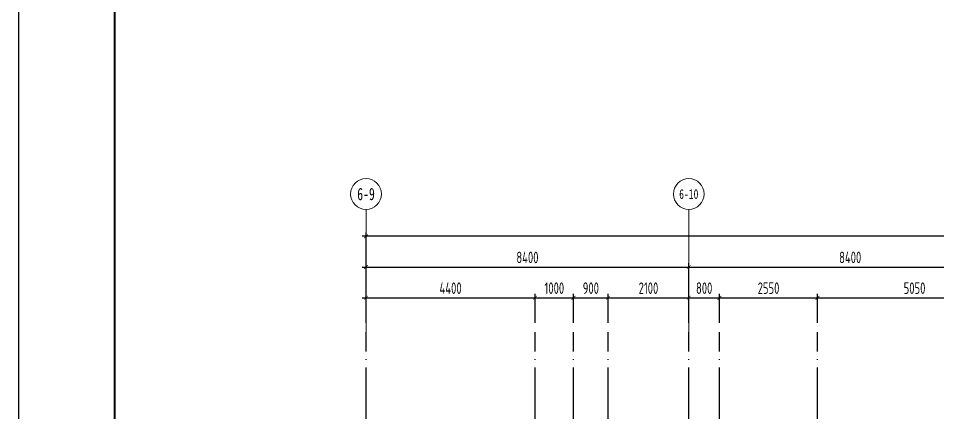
# Model space of a CAD drawing. Header units: millimetres. Extents: x -202076 to 1082610, y -439651 to 179350.
# Drawn here: x 332550 to 356473, y -389680 to -379417 of the extents above; entities that cross this region are included whole.
import ezdxf
from ezdxf.enums import TextEntityAlignment as Align

# ---------------------------------------------------------------- set-up
doc = ezdxf.new("R2010")
doc.units = ezdxf.units.MM
doc.header["$LTSCALE"] = 1000
doc.linetypes.add('DOTE', pattern=[2.42, 2, -0.2, 0.02, -0.2])
for name, color, linetype in [('02-TEXT_轴号', 7, 'Continuous'), ('A_AXIS-轴线', 36, 'DOTE'), ('AXIS_TEXT', 7, 'Continuous')]:
    doc.layers.add(name, color=color, linetype=linetype)
doc.layers.add('DIM', color=3, linetype='Continuous', lineweight=0)
doc.styles.add('_TCH_AXIS', font='STXIHEI.TTF', dxfattribs={"width": 0.75})
doc.styles.add('COMPLEX', font='COMPLEX')
doc.styles.add('TSSD_Dimension', font='tssdeng.shx', dxfattribs={"width": 0.7, "bigfont": 'hztxt.shx'})
doc.dimstyles.new('TSSD_100_100', dxfattribs={"dimtxt": 300, "dimasz": 100, "dimexe": 100, "dimexo": 250, "dimgap": 100, "dimtad": 1, "dimdec": 0, "dimzin": 0, "dimdsep": 46, "dimtxsty": 'TSSD_Dimension', "dimblk": 'ARCHTICK', "dimcen": 0, "dimdle": 100, "dimclrt": 7, "dimadec": 0, "dimazin": 0, "dimtfac": 1, "dimtdec": 0, "dimtix": 1, "dimtmove": 2, "dimatfit": 3, "dimfxl": 1, "dimtolj": 1, "dimtzin": 0, "dimarcsym": 0})

# ---------------------------------------------------------------- blocks, each defined once
blk = doc.blocks.new('图框-A1')
for points, const_width in [([(0, 0), (841, 0), (841, 594), (0, 594)], 0.05), ([(766, 584), (25, 584), (25, 10), (766, 10)], 0.5)]:
    blk.add_lwpolyline(points, close=True, dxfattribs=dict(const_width=const_width))
at = {"const_width": 0.05}
blk.add_lwpolyline([(0, 297), (2, 297)], dxfattribs=at)
blk = doc.blocks.new('_AXISO')
blk.add_circle((0, 0), 0.5)
at = {"layer": 'AXIS_TEXT', "style": 'COMPLEX', "width": 1.041667}
blk.add_attdef('A', text='', height=0.56, dxfattribs=at).set_placement((-0.25, -0.28), (0.25, -0.28), align=Align.FIT)
blk = doc.blocks.new('_ARCHTICK')
at = {"color": 0, "linetype": 'ByBlock', "const_width": 0.15}
blk.add_lwpolyline([(-0.5, -0.5), (0.5, 0.5)], dxfattribs=at)
blk = doc.blocks.new('*D2579')
at = {"layer": 'Defpoints', "color": 0, "transparency": 16777216}
for p in [(349998, -385890), (341598, -387590), (349998, -387590)]:
    blk.add_point(p, dxfattribs=at)
at = {"layer": 'DIM', "color": 0, "lineweight": -2, "transparency": 16777216}
for p, q in [((341598, -387340), (341598, -385790)), ((349998, -387340), (349998, -385790)), ((341498, -385890), (350098, -385890))]:
    blk.add_line(p, q, dxfattribs=at)
at = {"layer": 'DIM', "color": 0, "lineweight": -2, "transparency": 16777216, "xscale": 100, "yscale": 100, "zscale": 100, "rotation": 180}
blk.add_blockref('_ARCHTICK', (341598, -385890), dxfattribs=at)
at = {"layer": 'DIM', "color": 0, "lineweight": -2, "transparency": 16777216, "xscale": 100, "yscale": 100, "zscale": 100}
blk.add_blockref('_ARCHTICK', (349998, -385890), dxfattribs=at)
at = {"layer": 'DIM', "color": 7, "transparency": 16777216, "insert": (345798, -385640), "char_height": 300, "attachment_point": 5, "style": 'TSSD_Dimension'}
blk.add_mtext('\\A1;8400', dxfattribs=at)
blk = doc.blocks.new('*D2580')
at = {"layer": 'Defpoints', "color": 0, "transparency": 16777216}
for p in [(358398, -385890), (349998, -387590), (358398, -387590)]:
    blk.add_point(p, dxfattribs=at)
at = {"layer": 'DIM', "color": 0, "lineweight": -2, "transparency": 16777216}
for p, q in [((349998, -387340), (349998, -385790)), ((358398, -387340), (358398, -385790)), ((349898, -385890), (358498, -385890))]:
    blk.add_line(p, q, dxfattribs=at)
at = {"layer": 'DIM', "color": 0, "lineweight": -2, "transparency": 16777216, "xscale": 100, "yscale": 100, "zscale": 100, "rotation": 180}
blk.add_blockref('_ARCHTICK', (349998, -385890), dxfattribs=at)
at = {"layer": 'DIM', "color": 0, "lineweight": -2, "transparency": 16777216, "xscale": 100, "yscale": 100, "zscale": 100}
blk.add_blockref('_ARCHTICK', (358398, -385890), dxfattribs=at)
at = {"layer": 'DIM', "color": 7, "transparency": 16777216, "insert": (354198, -385640), "char_height": 300, "attachment_point": 5, "style": 'TSSD_Dimension'}
blk.add_mtext('\\A1;8400', dxfattribs=at)
blk = doc.blocks.new('*D2582')
at = {"layer": 'Defpoints', "color": 0, "transparency": 16777216}
for p in [(346998, -386690), (345998, -387590), (346998, -387590)]:
    blk.add_point(p, dxfattribs=at)
at = {"layer": 'DIM', "color": 0, "lineweight": -2, "transparency": 16777216}
for p, q in [((345998, -387340), (345998, -386590)), ((346998, -387340), (346998, -386590)), ((345898, -386690), (347098, -386690))]:
    blk.add_line(p, q, dxfattribs=at)
at = {"layer": 'DIM', "color": 0, "lineweight": -2, "transparency": 16777216, "xscale": 100, "yscale": 100, "zscale": 100, "rotation": 180}
blk.add_blockref('_ARCHTICK', (345998, -386690), dxfattribs=at)
at = {"layer": 'DIM', "color": 0, "lineweight": -2, "transparency": 16777216, "xscale": 100, "yscale": 100, "zscale": 100}
blk.add_blockref('_ARCHTICK', (346998, -386690), dxfattribs=at)
at = {"layer": 'DIM', "color": 7, "transparency": 16777216, "insert": (346498, -386440), "char_height": 300, "attachment_point": 5, "style": 'TSSD_Dimension'}
blk.add_mtext('\\A1;1000', dxfattribs=at)
blk = doc.blocks.new('*D2583')
at = {"layer": 'Defpoints', "color": 0, "transparency": 16777216}
for p in [(347898, -386690), (346998, -387590), (347898, -387590)]:
    blk.add_point(p, dxfattribs=at)
at = {"layer": 'DIM', "color": 0, "lineweight": -2, "transparency": 16777216}
for p, q in [((346998, -387340), (346998, -386590)), ((347898, -387340), (347898, -386590)), ((346898, -386690), (347998, -386690))]:
    blk.add_line(p, q, dxfattribs=at)
at = {"layer": 'DIM', "color": 0, "lineweight": -2, "transparency": 16777216, "xscale": 100, "yscale": 100, "zscale": 100, "rotation": 180}
blk.add_blockref('_ARCHTICK', (346998, -386690), dxfattribs=at)
at = {"layer": 'DIM', "color": 0, "lineweight": -2, "transparency": 16777216, "xscale": 100, "yscale": 100, "zscale": 100}
blk.add_blockref('_ARCHTICK', (347898, -386690), dxfattribs=at)
at = {"layer": 'DIM', "color": 7, "transparency": 16777216, "insert": (347448, -386440), "char_height": 300, "attachment_point": 5, "style": 'TSSD_Dimension'}
blk.add_mtext('\\A1;900', dxfattribs=at)
blk = doc.blocks.new('*D2584')
at = {"layer": 'Defpoints', "color": 0, "transparency": 16777216}
for p in [(350798, -386690), (349998, -387590), (350798, -387590)]:
    blk.add_point(p, dxfattribs=at)
at = {"layer": 'DIM', "color": 0, "lineweight": -2, "transparency": 16777216}
for p, q in [((349998, -387340), (349998, -386590)), ((350798, -387340), (350798, -386590)), ((349898, -386690), (350898, -386690))]:
    blk.add_line(p, q, dxfattribs=at)
at = {"layer": 'DIM', "color": 0, "lineweight": -2, "transparency": 16777216, "xscale": 100, "yscale": 100, "zscale": 100, "rotation": 180}
blk.add_blockref('_ARCHTICK', (349998, -386690), dxfattribs=at)
at = {"layer": 'DIM', "color": 0, "lineweight": -2, "transparency": 16777216, "xscale": 100, "yscale": 100, "zscale": 100}
blk.add_blockref('_ARCHTICK', (350798, -386690), dxfattribs=at)
at = {"layer": 'DIM', "color": 7, "transparency": 16777216, "insert": (350398, -386440), "char_height": 300, "attachment_point": 5, "style": 'TSSD_Dimension'}
blk.add_mtext('\\A1;800', dxfattribs=at)
blk = doc.blocks.new('*D2585')
at = {"layer": 'Defpoints', "color": 0, "transparency": 16777216}
for p in [(358398, -386690), (353348, -387590), (358398, -387590)]:
    blk.add_point(p, dxfattribs=at)
at = {"layer": 'DIM', "color": 0, "lineweight": -2, "transparency": 16777216}
for p, q in [((353348, -387340), (353348, -386590)), ((358398, -387340), (358398, -386590)), ((353248, -386690), (358498, -386690))]:
    blk.add_line(p, q, dxfattribs=at)
at = {"layer": 'DIM', "color": 0, "lineweight": -2, "transparency": 16777216, "xscale": 100, "yscale": 100, "zscale": 100, "rotation": 180}
blk.add_blockref('_ARCHTICK', (353348, -386690), dxfattribs=at)
at = {"layer": 'DIM', "color": 0, "lineweight": -2, "transparency": 16777216, "xscale": 100, "yscale": 100, "zscale": 100}
blk.add_blockref('_ARCHTICK', (358398, -386690), dxfattribs=at)
at = {"layer": 'DIM', "color": 7, "transparency": 16777216, "insert": (355873, -386440), "char_height": 300, "attachment_point": 5, "style": 'TSSD_Dimension'}
blk.add_mtext('\\A1;5050', dxfattribs=at)
blk = doc.blocks.new('*D2587')
at = {"layer": 'Defpoints', "color": 0, "transparency": 16777216}
for p in [(349998, -386690), (347898, -387590), (349998, -387590)]:
    blk.add_point(p, dxfattribs=at)
at = {"layer": 'DIM', "color": 0, "lineweight": -2, "transparency": 16777216}
for p, q in [((347898, -387340), (347898, -386590)), ((349998, -387340), (349998, -386590)), ((347798, -386690), (350098, -386690))]:
    blk.add_line(p, q, dxfattribs=at)
at = {"layer": 'DIM', "color": 0, "lineweight": -2, "transparency": 16777216, "xscale": 100, "yscale": 100, "zscale": 100, "rotation": 180}
blk.add_blockref('_ARCHTICK', (347898, -386690), dxfattribs=at)
at = {"layer": 'DIM', "color": 0, "lineweight": -2, "transparency": 16777216, "xscale": 100, "yscale": 100, "zscale": 100}
blk.add_blockref('_ARCHTICK', (349998, -386690), dxfattribs=at)
at = {"layer": 'DIM', "color": 7, "transparency": 16777216, "insert": (348948, -386440), "char_height": 300, "attachment_point": 5, "style": 'TSSD_Dimension'}
blk.add_mtext('\\A1;2100', dxfattribs=at)
blk = doc.blocks.new('*D2588')
at = {"layer": 'Defpoints', "color": 0, "transparency": 16777216}
for p in [(353348, -386690), (350798, -387590), (353348, -387590)]:
    blk.add_point(p, dxfattribs=at)
at = {"layer": 'DIM', "color": 0, "lineweight": -2, "transparency": 16777216}
for p, q in [((350798, -387340), (350798, -386590)), ((353348, -387340), (353348, -386590)), ((350698, -386690), (353448, -386690))]:
    blk.add_line(p, q, dxfattribs=at)
at = {"layer": 'DIM', "color": 0, "lineweight": -2, "transparency": 16777216, "xscale": 100, "yscale": 100, "zscale": 100, "rotation": 180}
blk.add_blockref('_ARCHTICK', (350798, -386690), dxfattribs=at)
at = {"layer": 'DIM', "color": 0, "lineweight": -2, "transparency": 16777216, "xscale": 100, "yscale": 100, "zscale": 100}
blk.add_blockref('_ARCHTICK', (353348, -386690), dxfattribs=at)
at = {"layer": 'DIM', "color": 7, "transparency": 16777216, "insert": (352073, -386440), "char_height": 300, "attachment_point": 5, "style": 'TSSD_Dimension'}
blk.add_mtext('\\A1;2550', dxfattribs=at)
blk = doc.blocks.new('*D2596')
at = {"layer": 'Defpoints', "color": 0, "transparency": 16777216}
for p in [(341598, -385090), (341598, -387590), (376248, -387590)]:
    blk.add_point(p, dxfattribs=at)
at = {"layer": 'DIM', "color": 0, "lineweight": -2, "transparency": 16777216}
for p, q in [((376348, -385090), (341498, -385090)), ((341598, -387340), (341598, -384990)), ((376248, -387340), (376248, -384990))]:
    blk.add_line(p, q, dxfattribs=at)
at = {"layer": 'DIM', "color": 0, "lineweight": -2, "transparency": 16777216, "xscale": 100, "yscale": 100, "zscale": 100, "rotation": 180}
blk.add_blockref('_ARCHTICK', (341598, -385090), dxfattribs=at)
at = {"layer": 'DIM', "color": 0, "lineweight": -2, "transparency": 16777216, "xscale": 100, "yscale": 100, "zscale": 100}
blk.add_blockref('_ARCHTICK', (376248, -385090), dxfattribs=at)
at = {"layer": 'DIM', "color": 7, "transparency": 16777216, "insert": (358923, -384840), "char_height": 300, "attachment_point": 5, "style": 'TSSD_Dimension'}
blk.add_mtext('\\A1;34650', dxfattribs=at)
blk = doc.blocks.new('*D2564')
at = {"layer": 'Defpoints', "color": 0, "transparency": 16777216}
for p in [(345998, -386690), (341598, -387590), (345998, -387590)]:
    blk.add_point(p, dxfattribs=at)
at = {"layer": 'DIM', "color": 0, "lineweight": -2, "transparency": 16777216}
for p, q in [((341598, -387340), (341598, -386590)), ((345998, -387340), (345998, -386590)), ((341498, -386690), (346098, -386690))]:
    blk.add_line(p, q, dxfattribs=at)
at = {"layer": 'DIM', "color": 0, "lineweight": -2, "transparency": 16777216, "xscale": 100, "yscale": 100, "zscale": 100, "rotation": 180}
blk.add_blockref('_ARCHTICK', (341598, -386690), dxfattribs=at)
at = {"layer": 'DIM', "color": 0, "lineweight": -2, "transparency": 16777216, "xscale": 100, "yscale": 100, "zscale": 100}
blk.add_blockref('_ARCHTICK', (345998, -386690), dxfattribs=at)
at = {"layer": 'DIM', "color": 7, "transparency": 16777216, "insert": (343798, -386440), "char_height": 300, "attachment_point": 5, "style": 'TSSD_Dimension'}
blk.add_mtext('\\A1;4400', dxfattribs=at)

msp = doc.modelspace()

# ---------------------------------------------------------------- linework, layer by layer
msp.add_lwpolyline([(416652.8, -412881), (416652.8, -353481), (332552.8, -353481), (332552.8, -412881)], close=True)
at = {"layer": 'A_AXIS-轴线'}
for p, q in [((341597.6, -400189.5), (341597.6, -387589.5)), ((345997.6, -400189.5), (345997.6, -387589.5)), ((346997.6, -400189.5), (346997.6, -387589.5)), ((347897.6, -400189.5), (347897.6, -387589.5)), ((349997.6, -400189.5), (349997.6, -387589.5)), ((350797.6, -400189.5), (350797.6, -387589.5)), ((353347.6, -400189.5), (353347.6, -387589.5))]:
    msp.add_line(p, q, dxfattribs=at)
at = {"layer": 'DIM'}
for p, q in [((341597.6, -387589.5), (341597.6, -384389.5)), ((349997.6, -387589.5), (349997.6, -384389.5))]:
    msp.add_line(p, q, dxfattribs=at)

# ---------------------------------------------------------------- block references
at = {"xscale": 100, "yscale": 100, "zscale": 100}
msp.add_blockref('图框-A1', (332552.8, -412881), dxfattribs=at)
at = {"layer": 'DIM'}
ref = msp.add_blockref('_AXISO', (341597.6, -383989.5), dxfattribs=dict(at, xscale=800, yscale=800, zscale=800))
ref.add_attrib('A', '6-9', dxfattribs={"layer": '02-TEXT_轴号', "height": 320.57, "style": '_TCH_AXIS', "width": 0.743037}).set_placement((341368.1, -384149.8), (341827.2, -384149.8), align=Align.FIT)
ref = msp.add_blockref('_AXISO', (349997.6, -383989.5), dxfattribs=dict(at, xscale=800, yscale=800, zscale=800))
ref.add_attrib('A', '6-10', dxfattribs={"layer": '02-TEXT_轴号', "height": 252.11, "style": '_TCH_AXIS', "width": 0.743037}).set_placement((349747.6, -384115.6), (350247.7, -384115.6), align=Align.FIT)

# ---------------------------------------------------------------- dimensions: what is measured, and where the dimension line sits
for base, p1, p2, picture, middle in [((341597.6, -385089.5), (376247.6, -387589.5), (341597.6, -387589.5), '*D2596', (358922.6, -384839.5)), ((349997.6, -385889.5), (341597.6, -387589.5), (349997.6, -387589.5), '*D2579', (345797.6, -385639.5)), ((358397.6, -385889.5), (349997.6, -387589.5), (358397.6, -387589.5), '*D2580', (354197.6, -385639.5)), ((345997.6, -386689.5), (341597.6, -387589.5), (345997.6, -387589.5), '*D2564', (343797.6, -386439.5)), ((346997.6, -386689.5), (345997.6, -387589.5), (346997.6, -387589.5), '*D2582', (346497.6, -386439.5)), ((347897.6, -386689.5), (346997.6, -387589.5), (347897.6, -387589.5), '*D2583', (347447.6, -386439.5)), ((349997.6, -386689.5), (347897.6, -387589.5), (349997.6, -387589.5), '*D2587', (348947.6, -386439.5)), ((350797.6, -386689.5), (349997.6, -387589.5), (350797.6, -387589.5), '*D2584', (350397.6, -386439.5)), ((353347.6, -386689.5), (350797.6, -387589.5), (353347.6, -387589.5), '*D2588', (352072.6, -386439.5)), ((358397.6, -386689.5), (353347.6, -387589.5), (358397.6, -387589.5), '*D2585', (355872.6, -386439.5))]:
    dim = msp.add_linear_dim(base=base, p1=p1, p2=p2, dimstyle='TSSD_100_100', dxfattribs=at)
    dim.commit()
    dim.dimension.update_dxf_attribs({"geometry": picture, "text_midpoint": middle})

doc.saveas('drawing.dxf')
